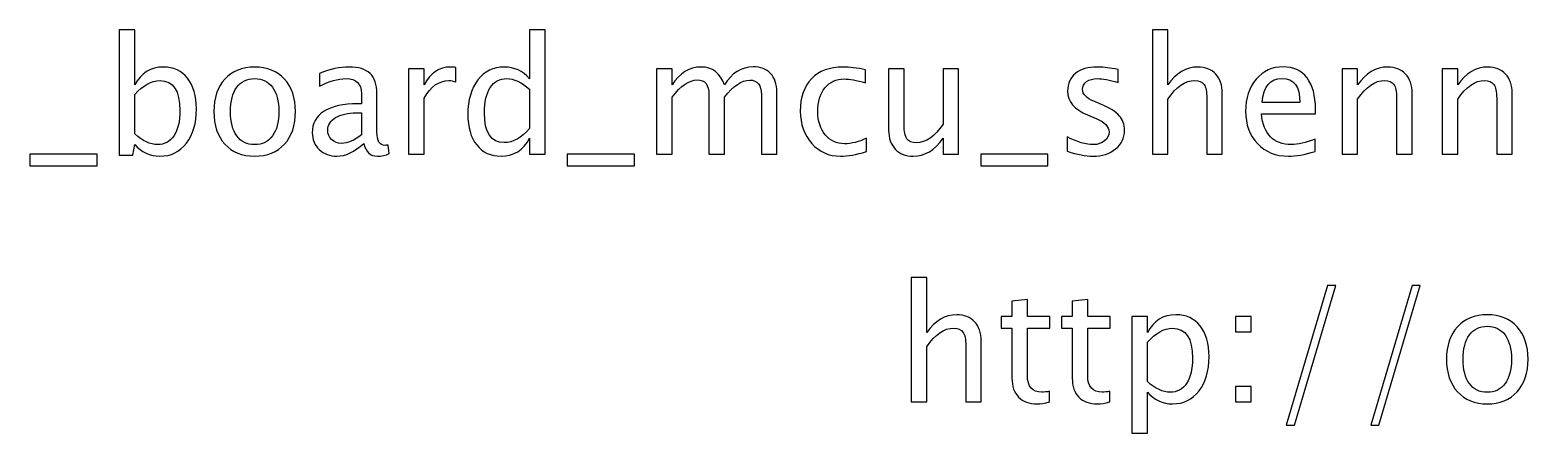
# Model space of a CAD drawing. Header units: centimetres. Extents: x -23.1 to 23.1, y -2.2 to 14.1.
# Drawn here: x -10.97 to 0.84, y 10.97 to 14.15 of the extents above; entities that cross this region are included whole.
import ezdxf

# ---------------------------------------------------------------- set-up
doc = ezdxf.new("R2010")
doc.units = ezdxf.units.CM
doc.header["$MEASUREMENT"] = 0
doc.layers.add('Layer 1', color=7, linetype='Continuous')

msp = doc.modelspace()

# ---------------------------------------------------------------- linework, layer by layer
at = {"layer": 'Layer 1'}
for points, knots in [([(-10.2671, 13.16282), (-10.2671, 13.16282), (-10.2671, 14.14961), (-10.2671, 14.14961), (-10.2671, 14.14961), (-10.2671, 14.14961), (-10.14518, 14.14961), (-10.14518, 14.14961), (-10.14518, 14.14961), (-10.14518, 14.14961), (-10.14518, 13.71633), (-10.14518, 13.71633), (-10.14518, 13.71633), (-10.09523, 13.81052), (-10.02008, 13.85751), (-9.91997, 13.85751), (-9.91997, 13.85751), (-9.8389, 13.85751), (-9.77519, 13.82809), (-9.72862, 13.76903), (-9.72862, 13.76903), (-9.68205, 13.70998), (-9.65877, 13.62933), (-9.65877, 13.5271), (-9.65877, 13.5271), (-9.65877, 13.41576), (-9.68523, 13.3258), (-9.73793, 13.25765), (-9.73793, 13.25765), (-9.79064, 13.18928), (-9.86006, 13.1552), (-9.946, 13.1552), (-9.946, 13.1552), (-10.0258, 13.1552), (-10.09226, 13.18568), (-10.14518, 13.24685), (-10.14518, 13.24685), (-10.14518, 13.24685), (-10.16, 13.16282), (-10.16, 13.16282), (-10.16, 13.16282), (-10.16, 13.16282), (-10.2671, 13.16282), (-10.2671, 13.16282)], [0, 0, 0, 0, 0.08333333, 0.08333333, 0.08333333, 0.08333333, 0.16666667, 0.16666667, 0.16666667, 0.16666667, 0.25, 0.25, 0.25, 0.25, 0.33333333, 0.33333333, 0.33333333, 0.33333333, 0.41666667, 0.41666667, 0.41666667, 0.41666667, 0.5, 0.5, 0.5, 0.5, 0.58333333, 0.58333333, 0.58333333, 0.58333333, 0.66666667, 0.66666667, 0.66666667, 0.66666667, 0.75, 0.75, 0.75, 0.75, 0.83333333, 0.83333333, 0.83333333, 0.83333333, 1, 1, 1, 1]), ([(-7.03369, 13.17044), (-7.03369, 13.17044), (-7.03369, 13.29681), (-7.03369, 13.29681), (-7.03369, 13.29681), (-7.08343, 13.2024), (-7.15836, 13.1552), (-7.25848, 13.1552), (-7.25848, 13.1552), (-7.33976, 13.1552), (-7.40368, 13.18462), (-7.45025, 13.24368), (-7.45025, 13.24368), (-7.49682, 13.30273), (-7.5201, 13.38338), (-7.5201, 13.48561), (-7.5201, 13.48561), (-7.5201, 13.59737), (-7.49364, 13.68733), (-7.44094, 13.75549), (-7.44094, 13.75549), (-7.38802, 13.82343), (-7.31859, 13.85751), (-7.23244, 13.85751), (-7.23244, 13.85751), (-7.15265, 13.85751), (-7.08618, 13.82703), (-7.03369, 13.76586), (-7.03369, 13.76586), (-7.03369, 13.76586), (-7.03369, 14.14961), (-7.03369, 14.14961), (-7.03369, 14.14961), (-7.03369, 14.14961), (-6.91177, 14.14961), (-6.91177, 14.14961), (-6.91177, 14.14961), (-6.91177, 14.14961), (-6.91177, 13.17044), (-6.91177, 13.17044), (-6.91177, 13.17044), (-6.91177, 13.17044), (-7.03369, 13.17044), (-7.03369, 13.17044)], [0, 0, 0, 0, 0.08333333, 0.08333333, 0.08333333, 0.08333333, 0.16666667, 0.16666667, 0.16666667, 0.16666667, 0.25, 0.25, 0.25, 0.25, 0.33333333, 0.33333333, 0.33333333, 0.33333333, 0.41666667, 0.41666667, 0.41666667, 0.41666667, 0.5, 0.5, 0.5, 0.5, 0.58333333, 0.58333333, 0.58333333, 0.58333333, 0.66666667, 0.66666667, 0.66666667, 0.66666667, 0.75, 0.75, 0.75, 0.75, 0.83333333, 0.83333333, 0.83333333, 0.83333333, 1, 1, 1, 1]), ([(-2.12556, 13.17044), (-2.12556, 13.17044), (-2.12556, 14.14961), (-2.12556, 14.14961), (-2.12556, 14.14961), (-2.12556, 14.14961), (-2.00364, 14.14961), (-2.00364, 14.14961), (-2.00364, 14.14961), (-2.00364, 14.14961), (-2.00364, 13.71633), (-2.00364, 13.71633), (-2.00364, 13.71633), (-1.93908, 13.81052), (-1.85992, 13.85751), (-1.76636, 13.85751), (-1.76636, 13.85751), (-1.70752, 13.85751), (-1.66074, 13.8391), (-1.62624, 13.80205), (-1.62624, 13.80205), (-1.59174, 13.76522), (-1.57438, 13.71548), (-1.57438, 13.65325), (-1.57438, 13.65325), (-1.57438, 13.65325), (-1.57438, 13.17044), (-1.57438, 13.17044), (-1.57438, 13.17044), (-1.57438, 13.17044), (-1.6963, 13.17044), (-1.6963, 13.17044), (-1.6963, 13.17044), (-1.6963, 13.17044), (-1.6963, 13.61346), (-1.6963, 13.61346), (-1.6963, 13.61346), (-1.6963, 13.66341), (-1.70371, 13.69897), (-1.71831, 13.72014), (-1.71831, 13.72014), (-1.73313, 13.74152), (-1.75747, 13.7521), (-1.79155, 13.7521), (-1.79155, 13.7521), (-1.86648, 13.7521), (-1.93718, 13.70321), (-2.00364, 13.60542), (-2.00364, 13.60542), (-2.00364, 13.60542), (-2.00364, 13.17044), (-2.00364, 13.17044), (-2.00364, 13.17044), (-2.00364, 13.17044), (-2.12556, 13.17044), (-2.12556, 13.17044)], [0, 0, 0, 0, 0.06666667, 0.06666667, 0.06666667, 0.06666667, 0.13333333, 0.13333333, 0.13333333, 0.13333333, 0.2, 0.2, 0.2, 0.2, 0.26666667, 0.26666667, 0.26666667, 0.26666667, 0.33333333, 0.33333333, 0.33333333, 0.33333333, 0.4, 0.4, 0.4, 0.4, 0.46666667, 0.46666667, 0.46666667, 0.46666667, 0.53333333, 0.53333333, 0.53333333, 0.53333333, 0.6, 0.6, 0.6, 0.6, 0.66666667, 0.66666667, 0.66666667, 0.66666667, 0.73333333, 0.73333333, 0.73333333, 0.73333333, 0.8, 0.8, 0.8, 0.8, 0.86666667, 0.86666667, 0.86666667, 0.86666667, 1, 1, 1, 1]), ([(-9.19988, 13.1552), (-9.29873, 13.1552), (-9.37704, 13.18674), (-9.43462, 13.24982), (-9.43462, 13.24982), (-9.4924, 13.31289), (-9.52119, 13.39862), (-9.52119, 13.50678), (-9.52119, 13.50678), (-9.52119, 13.61473), (-9.4924, 13.70024), (-9.43462, 13.76311), (-9.43462, 13.76311), (-9.37704, 13.82597), (-9.29873, 13.85751), (-9.19988, 13.85751), (-9.19988, 13.85751), (-9.10103, 13.85751), (-9.02271, 13.82597), (-8.96514, 13.76311), (-8.96514, 13.76311), (-8.90736, 13.70024), (-8.87857, 13.61473), (-8.87857, 13.50678), (-8.87857, 13.50678), (-8.87857, 13.39862), (-8.90736, 13.31289), (-8.96514, 13.24982), (-8.96514, 13.24982), (-9.02271, 13.18674), (-9.10103, 13.1552), (-9.19988, 13.1552)], [0, 0, 0, 0, 0.11111111, 0.11111111, 0.11111111, 0.11111111, 0.22222222, 0.22222222, 0.22222222, 0.22222222, 0.33333333, 0.33333333, 0.33333333, 0.33333333, 0.44444444, 0.44444444, 0.44444444, 0.44444444, 0.55555556, 0.55555556, 0.55555556, 0.55555556, 0.66666667, 0.66666667, 0.66666667, 0.66666667, 0.77777778, 0.77777778, 0.77777778, 0.77777778, 1, 1, 1, 1]), ([(-8.34073, 13.25617), (-8.41396, 13.18886), (-8.48445, 13.1552), (-8.55218, 13.1552), (-8.55218, 13.1552), (-8.60785, 13.1552), (-8.65421, 13.17256), (-8.69082, 13.20748), (-8.69082, 13.20748), (-8.72765, 13.24241), (-8.74607, 13.28643), (-8.74607, 13.33956), (-8.74607, 13.33956), (-8.74607, 13.41301), (-8.71517, 13.46953), (-8.65336, 13.5089), (-8.65336, 13.5089), (-8.59155, 13.54827), (-8.50286, 13.56795), (-8.38729, 13.56795), (-8.38729, 13.56795), (-8.38729, 13.56795), (-8.35872, 13.56795), (-8.35872, 13.56795), (-8.35872, 13.56795), (-8.35872, 13.56795), (-8.35872, 13.64902), (-8.35872, 13.64902), (-8.35872, 13.64902), (-8.35872, 13.72712), (-8.39936, 13.76607), (-8.48085, 13.76607), (-8.48085, 13.76607), (-8.54393, 13.76607), (-8.61293, 13.74617), (-8.68765, 13.70638), (-8.68765, 13.70638), (-8.68765, 13.70638), (-8.68765, 13.80671), (-8.68765, 13.80671), (-8.68765, 13.80671), (-8.60552, 13.84058), (-8.52805, 13.85751), (-8.45545, 13.85751), (-8.45545, 13.85751), (-8.38073, 13.85751), (-8.32549, 13.84058), (-8.29014, 13.8065), (-8.29014, 13.8065), (-8.25458, 13.77242), (-8.2368, 13.71993), (-8.2368, 13.64902), (-8.2368, 13.64902), (-8.2368, 13.64902), (-8.2368, 13.34485), (-8.2368, 13.34485), (-8.2368, 13.34485), (-8.2368, 13.27522), (-8.21542, 13.24029), (-8.17245, 13.24029), (-8.17245, 13.24029), (-8.16716, 13.24029), (-8.15933, 13.24114), (-8.14896, 13.24283), (-8.14896, 13.24283), (-8.14896, 13.24283), (-8.14028, 13.1751), (-8.14028, 13.1751), (-8.14028, 13.1751), (-8.16801, 13.16176), (-8.19849, 13.1552), (-8.23193, 13.1552), (-8.23193, 13.1552), (-8.28887, 13.1552), (-8.32506, 13.18886), (-8.34073, 13.25617)], [0, 0, 0, 0, 0.05, 0.05, 0.05, 0.05, 0.1, 0.1, 0.1, 0.1, 0.15, 0.15, 0.15, 0.15, 0.2, 0.2, 0.2, 0.2, 0.25, 0.25, 0.25, 0.25, 0.3, 0.3, 0.3, 0.3, 0.35, 0.35, 0.35, 0.35, 0.4, 0.4, 0.4, 0.4, 0.45, 0.45, 0.45, 0.45, 0.5, 0.5, 0.5, 0.5, 0.55, 0.55, 0.55, 0.55, 0.6, 0.6, 0.6, 0.6, 0.65, 0.65, 0.65, 0.65, 0.7, 0.7, 0.7, 0.7, 0.75, 0.75, 0.75, 0.75, 0.8, 0.8, 0.8, 0.8, 0.85, 0.85, 0.85, 0.85, 0.9, 0.9, 0.9, 0.9, 1, 1, 1, 1]), ([(-7.9864, 13.17044), (-7.9864, 13.17044), (-7.9864, 13.84354), (-7.9864, 13.84354), (-7.9864, 13.84354), (-7.9864, 13.84354), (-7.86448, 13.84354), (-7.86448, 13.84354), (-7.86448, 13.84354), (-7.86448, 13.84354), (-7.86448, 13.71633), (-7.86448, 13.71633), (-7.86448, 13.71633), (-7.81601, 13.81052), (-7.74573, 13.85751), (-7.65345, 13.85751), (-7.65345, 13.85751), (-7.64096, 13.85751), (-7.62784, 13.85645), (-7.61429, 13.85434), (-7.61429, 13.85434), (-7.61429, 13.85434), (-7.61429, 13.74025), (-7.61429, 13.74025), (-7.61429, 13.74025), (-7.63546, 13.74723), (-7.65408, 13.75083), (-7.67017, 13.75083), (-7.67017, 13.75083), (-7.74764, 13.75083), (-7.81241, 13.70511), (-7.86448, 13.61346), (-7.86448, 13.61346), (-7.86448, 13.61346), (-7.86448, 13.17044), (-7.86448, 13.17044), (-7.86448, 13.17044), (-7.86448, 13.17044), (-7.9864, 13.17044), (-7.9864, 13.17044)], [0, 0, 0, 0, 0.09090909, 0.09090909, 0.09090909, 0.09090909, 0.18181818, 0.18181818, 0.18181818, 0.18181818, 0.27272727, 0.27272727, 0.27272727, 0.27272727, 0.36363636, 0.36363636, 0.36363636, 0.36363636, 0.45454545, 0.45454545, 0.45454545, 0.45454545, 0.54545455, 0.54545455, 0.54545455, 0.54545455, 0.63636364, 0.63636364, 0.63636364, 0.63636364, 0.72727273, 0.72727273, 0.72727273, 0.72727273, 0.81818182, 0.81818182, 0.81818182, 0.81818182, 1, 1, 1, 1]), ([(-6.03251, 13.17044), (-6.03251, 13.17044), (-6.03251, 13.84354), (-6.03251, 13.84354), (-6.03251, 13.84354), (-6.03251, 13.84354), (-5.91059, 13.84354), (-5.91059, 13.84354), (-5.91059, 13.84354), (-5.91059, 13.84354), (-5.91059, 13.71633), (-5.91059, 13.71633), (-5.91059, 13.71633), (-5.85111, 13.81052), (-5.77491, 13.85751), (-5.68157, 13.85751), (-5.68157, 13.85751), (-5.59161, 13.85751), (-5.53044, 13.81052), (-5.49784, 13.71633), (-5.49784, 13.71633), (-5.44005, 13.81137), (-5.3647, 13.85878), (-5.2722, 13.85878), (-5.2722, 13.85878), (-5.21315, 13.85878), (-5.16722, 13.84142), (-5.13441, 13.8065), (-5.13441, 13.8065), (-5.1016, 13.77157), (-5.08509, 13.72268), (-5.08509, 13.65981), (-5.08509, 13.65981), (-5.08509, 13.65981), (-5.08509, 13.17044), (-5.08509, 13.17044), (-5.08509, 13.17044), (-5.08509, 13.17044), (-5.20701, 13.17044), (-5.20701, 13.17044), (-5.20701, 13.17044), (-5.20701, 13.17044), (-5.20701, 13.63971), (-5.20701, 13.63971), (-5.20701, 13.63971), (-5.20701, 13.71633), (-5.23749, 13.75464), (-5.29845, 13.75464), (-5.29845, 13.75464), (-5.36174, 13.75464), (-5.4282, 13.70998), (-5.49784, 13.62044), (-5.49784, 13.62044), (-5.49784, 13.62044), (-5.49784, 13.17044), (-5.49784, 13.17044), (-5.49784, 13.17044), (-5.49784, 13.17044), (-5.61976, 13.17044), (-5.61976, 13.17044), (-5.61976, 13.17044), (-5.61976, 13.17044), (-5.61976, 13.64013), (-5.61976, 13.64013), (-5.61976, 13.64013), (-5.61976, 13.71739), (-5.65066, 13.75591), (-5.71268, 13.75591), (-5.71268, 13.75591), (-5.77428, 13.75591), (-5.84032, 13.71104), (-5.91059, 13.62108), (-5.91059, 13.62108), (-5.91059, 13.62108), (-5.91059, 13.17044), (-5.91059, 13.17044), (-5.91059, 13.17044), (-5.91059, 13.17044), (-6.03251, 13.17044), (-6.03251, 13.17044)], [0, 0, 0, 0, 0.04761905, 0.04761905, 0.04761905, 0.04761905, 0.0952381, 0.0952381, 0.0952381, 0.0952381, 0.14285714, 0.14285714, 0.14285714, 0.14285714, 0.19047619, 0.19047619, 0.19047619, 0.19047619, 0.23809524, 0.23809524, 0.23809524, 0.23809524, 0.28571429, 0.28571429, 0.28571429, 0.28571429, 0.33333333, 0.33333333, 0.33333333, 0.33333333, 0.38095238, 0.38095238, 0.38095238, 0.38095238, 0.42857143, 0.42857143, 0.42857143, 0.42857143, 0.47619048, 0.47619048, 0.47619048, 0.47619048, 0.52380952, 0.52380952, 0.52380952, 0.52380952, 0.57142857, 0.57142857, 0.57142857, 0.57142857, 0.61904762, 0.61904762, 0.61904762, 0.61904762, 0.66666667, 0.66666667, 0.66666667, 0.66666667, 0.71428571, 0.71428571, 0.71428571, 0.71428571, 0.76190476, 0.76190476, 0.76190476, 0.76190476, 0.80952381, 0.80952381, 0.80952381, 0.80952381, 0.85714286, 0.85714286, 0.85714286, 0.85714286, 0.9047619, 0.9047619, 0.9047619, 0.9047619, 1, 1, 1, 1]), ([(-4.37939, 13.19076), (-4.45834, 13.16705), (-4.5265, 13.1552), (-4.58386, 13.1552), (-4.58386, 13.1552), (-4.67488, 13.1552), (-4.75023, 13.18886), (-4.81013, 13.25595), (-4.81013, 13.25595), (-4.87003, 13.32326), (-4.90009, 13.40814), (-4.90009, 13.51038), (-4.90009, 13.51038), (-4.90009, 13.6196), (-4.87046, 13.7049), (-4.81119, 13.76586), (-4.81119, 13.76586), (-4.75192, 13.82703), (-4.66916, 13.85751), (-4.5629, 13.85751), (-4.5629, 13.85751), (-4.51062, 13.85751), (-4.45178, 13.85031), (-4.38701, 13.83592), (-4.38701, 13.83592), (-4.38701, 13.83592), (-4.38701, 13.73305), (-4.38701, 13.73305), (-4.38701, 13.73305), (-4.4558, 13.75337), (-4.51189, 13.76353), (-4.55507, 13.76353), (-4.55507, 13.76353), (-4.61773, 13.76353), (-4.66789, 13.74004), (-4.70536, 13.69326), (-4.70536, 13.69326), (-4.74282, 13.64648), (-4.76166, 13.58404), (-4.76166, 13.50614), (-4.76166, 13.50614), (-4.76166, 13.43058), (-4.74219, 13.36962), (-4.70345, 13.32284), (-4.70345, 13.32284), (-4.66472, 13.27627), (-4.61413, 13.25299), (-4.55126, 13.25299), (-4.55126, 13.25299), (-4.49559, 13.25299), (-4.43844, 13.26738), (-4.37939, 13.29617), (-4.37939, 13.29617), (-4.37939, 13.29617), (-4.37939, 13.19076), (-4.37939, 13.19076)], [0, 0, 0, 0, 0.06666667, 0.06666667, 0.06666667, 0.06666667, 0.13333333, 0.13333333, 0.13333333, 0.13333333, 0.2, 0.2, 0.2, 0.2, 0.26666667, 0.26666667, 0.26666667, 0.26666667, 0.33333333, 0.33333333, 0.33333333, 0.33333333, 0.4, 0.4, 0.4, 0.4, 0.46666667, 0.46666667, 0.46666667, 0.46666667, 0.53333333, 0.53333333, 0.53333333, 0.53333333, 0.6, 0.6, 0.6, 0.6, 0.66666667, 0.66666667, 0.66666667, 0.66666667, 0.73333333, 0.73333333, 0.73333333, 0.73333333, 0.8, 0.8, 0.8, 0.8, 0.86666667, 0.86666667, 0.86666667, 0.86666667, 1, 1, 1, 1]), ([(-3.77466, 13.17044), (-3.77466, 13.17044), (-3.77466, 13.29702), (-3.77466, 13.29702), (-3.77466, 13.29702), (-3.83964, 13.2024), (-3.91859, 13.1552), (-4.0113, 13.1552), (-4.0113, 13.1552), (-4.07015, 13.1552), (-4.11692, 13.17362), (-4.15164, 13.21066), (-4.15164, 13.21066), (-4.18656, 13.2477), (-4.20392, 13.29744), (-4.20392, 13.36031), (-4.20392, 13.36031), (-4.20392, 13.36031), (-4.20392, 13.84354), (-4.20392, 13.84354), (-4.20392, 13.84354), (-4.20392, 13.84354), (-4.082, 13.84354), (-4.082, 13.84354), (-4.082, 13.84354), (-4.082, 13.84354), (-4.082, 13.4001), (-4.082, 13.4001), (-4.082, 13.4001), (-4.082, 13.34951), (-4.07459, 13.31374), (-4.05999, 13.29257), (-4.05999, 13.29257), (-4.04517, 13.27119), (-4.02062, 13.26061), (-3.98611, 13.26061), (-3.98611, 13.26061), (-3.91161, 13.26061), (-3.84091, 13.30951), (-3.77466, 13.40751), (-3.77466, 13.40751), (-3.77466, 13.40751), (-3.77466, 13.84354), (-3.77466, 13.84354), (-3.77466, 13.84354), (-3.77466, 13.84354), (-3.65274, 13.84354), (-3.65274, 13.84354), (-3.65274, 13.84354), (-3.65274, 13.84354), (-3.65274, 13.17044), (-3.65274, 13.17044), (-3.65274, 13.17044), (-3.65274, 13.17044), (-3.77466, 13.17044), (-3.77466, 13.17044)], [0, 0, 0, 0, 0.06666667, 0.06666667, 0.06666667, 0.06666667, 0.13333333, 0.13333333, 0.13333333, 0.13333333, 0.2, 0.2, 0.2, 0.2, 0.26666667, 0.26666667, 0.26666667, 0.26666667, 0.33333333, 0.33333333, 0.33333333, 0.33333333, 0.4, 0.4, 0.4, 0.4, 0.46666667, 0.46666667, 0.46666667, 0.46666667, 0.53333333, 0.53333333, 0.53333333, 0.53333333, 0.6, 0.6, 0.6, 0.6, 0.66666667, 0.66666667, 0.66666667, 0.66666667, 0.73333333, 0.73333333, 0.73333333, 0.73333333, 0.8, 0.8, 0.8, 0.8, 0.86666667, 0.86666667, 0.86666667, 0.86666667, 1, 1, 1, 1]), ([(-2.79718, 13.19457), (-2.79718, 13.19457), (-2.79718, 13.30633), (-2.79718, 13.30633), (-2.79718, 13.30633), (-2.71738, 13.26654), (-2.64817, 13.24664), (-2.58911, 13.24664), (-2.58911, 13.24664), (-2.55397, 13.24664), (-2.52476, 13.25617), (-2.50169, 13.27522), (-2.50169, 13.27522), (-2.47862, 13.29405), (-2.46698, 13.31776), (-2.46698, 13.34634), (-2.46698, 13.34634), (-2.46698, 13.38803), (-2.49936, 13.42254), (-2.56413, 13.44984), (-2.56413, 13.44984), (-2.56413, 13.44984), (-2.63547, 13.48011), (-2.63547, 13.48011), (-2.63547, 13.48011), (-2.74066, 13.52371), (-2.79337, 13.58679), (-2.79337, 13.6687), (-2.79337, 13.6687), (-2.79337, 13.72734), (-2.77263, 13.77348), (-2.73114, 13.80713), (-2.73114, 13.80713), (-2.68965, 13.84079), (-2.63271, 13.85751), (-2.56054, 13.85751), (-2.56054, 13.85751), (-2.52307, 13.85751), (-2.4765, 13.85243), (-2.42126, 13.84206), (-2.42126, 13.84206), (-2.42126, 13.84206), (-2.39586, 13.83719), (-2.39586, 13.83719), (-2.39586, 13.83719), (-2.39586, 13.83719), (-2.39586, 13.73559), (-2.39586, 13.73559), (-2.39586, 13.73559), (-2.4638, 13.75591), (-2.51799, 13.76607), (-2.55842, 13.76607), (-2.55842, 13.76607), (-2.59398, 13.76607), (-2.62213, 13.75824), (-2.64351, 13.74279), (-2.64351, 13.74279), (-2.66468, 13.72734), (-2.67526, 13.70659), (-2.67526, 13.68056), (-2.67526, 13.68056), (-2.67526, 13.64394), (-2.64563, 13.61282), (-2.58615, 13.58764), (-2.58615, 13.58764), (-2.58615, 13.58764), (-2.52752, 13.56287), (-2.52752, 13.56287), (-2.52752, 13.56287), (-2.46105, 13.53493), (-2.41406, 13.5053), (-2.38655, 13.47418), (-2.38655, 13.47418), (-2.35882, 13.44307), (-2.34506, 13.40412), (-2.34506, 13.35755), (-2.34506, 13.35755), (-2.34506, 13.2985), (-2.36834, 13.25003), (-2.41512, 13.21214), (-2.41512, 13.21214), (-2.46169, 13.17425), (-2.52138, 13.1552), (-2.59398, 13.1552), (-2.59398, 13.1552), (-2.64986, 13.1552), (-2.71738, 13.16832), (-2.79718, 13.19457)], [0, 0, 0, 0, 0.04347826, 0.04347826, 0.04347826, 0.04347826, 0.08695652, 0.08695652, 0.08695652, 0.08695652, 0.13043478, 0.13043478, 0.13043478, 0.13043478, 0.17391304, 0.17391304, 0.17391304, 0.17391304, 0.2173913, 0.2173913, 0.2173913, 0.2173913, 0.26086957, 0.26086957, 0.26086957, 0.26086957, 0.30434783, 0.30434783, 0.30434783, 0.30434783, 0.34782609, 0.34782609, 0.34782609, 0.34782609, 0.39130435, 0.39130435, 0.39130435, 0.39130435, 0.43478261, 0.43478261, 0.43478261, 0.43478261, 0.47826087, 0.47826087, 0.47826087, 0.47826087, 0.52173913, 0.52173913, 0.52173913, 0.52173913, 0.56521739, 0.56521739, 0.56521739, 0.56521739, 0.60869565, 0.60869565, 0.60869565, 0.60869565, 0.65217391, 0.65217391, 0.65217391, 0.65217391, 0.69565217, 0.69565217, 0.69565217, 0.69565217, 0.73913043, 0.73913043, 0.73913043, 0.73913043, 0.7826087, 0.7826087, 0.7826087, 0.7826087, 0.82608696, 0.82608696, 0.82608696, 0.82608696, 0.86956522, 0.86956522, 0.86956522, 0.86956522, 0.91304348, 0.91304348, 0.91304348, 0.91304348, 1, 1, 1, 1]), ([(-0.84328, 13.19203), (-0.92519, 13.16748), (-0.99526, 13.1552), (-1.05368, 13.1552), (-1.05368, 13.1552), (-1.15337, 13.1552), (-1.23444, 13.18822), (-1.29688, 13.25405), (-1.29688, 13.25405), (-1.35932, 13.31988), (-1.39065, 13.40518), (-1.39065, 13.51017), (-1.39065, 13.51017), (-1.39065, 13.61198), (-1.36313, 13.69559), (-1.30789, 13.76099), (-1.30789, 13.76099), (-1.25264, 13.82618), (-1.18195, 13.85878), (-1.0958, 13.85878), (-1.0958, 13.85878), (-1.01431, 13.85878), (-0.95123, 13.82978), (-0.90678, 13.77179), (-0.90678, 13.77179), (-0.86233, 13.71379), (-0.8401, 13.63166), (-0.8401, 13.52519), (-0.8401, 13.52519), (-0.8401, 13.52519), (-0.84074, 13.48794), (-0.84074, 13.48794), (-0.84074, 13.48794), (-0.84074, 13.48794), (-1.26619, 13.48794), (-1.26619, 13.48794), (-1.26619, 13.48794), (-1.24841, 13.32707), (-1.16988, 13.24664), (-1.03082, 13.24664), (-1.03082, 13.24664), (-0.9798, 13.24664), (-0.91736, 13.26103), (-0.84328, 13.28982), (-0.84328, 13.28982), (-0.84328, 13.28982), (-0.84328, 13.19203), (-0.84328, 13.19203)], [0, 0, 0, 0, 0.07692308, 0.07692308, 0.07692308, 0.07692308, 0.15384615, 0.15384615, 0.15384615, 0.15384615, 0.23076923, 0.23076923, 0.23076923, 0.23076923, 0.30769231, 0.30769231, 0.30769231, 0.30769231, 0.38461538, 0.38461538, 0.38461538, 0.38461538, 0.46153846, 0.46153846, 0.46153846, 0.46153846, 0.53846154, 0.53846154, 0.53846154, 0.53846154, 0.61538462, 0.61538462, 0.61538462, 0.61538462, 0.69230769, 0.69230769, 0.69230769, 0.69230769, 0.76923077, 0.76923077, 0.76923077, 0.76923077, 0.84615385, 0.84615385, 0.84615385, 0.84615385, 1, 1, 1, 1]), ([(-0.62971, 13.17044), (-0.62971, 13.17044), (-0.62971, 13.84354), (-0.62971, 13.84354), (-0.62971, 13.84354), (-0.62971, 13.84354), (-0.50779, 13.84354), (-0.50779, 13.84354), (-0.50779, 13.84354), (-0.50779, 13.84354), (-0.50779, 13.71633), (-0.50779, 13.71633), (-0.50779, 13.71633), (-0.44323, 13.81052), (-0.36407, 13.85751), (-0.27051, 13.85751), (-0.27051, 13.85751), (-0.21167, 13.85751), (-0.16489, 13.8391), (-0.13039, 13.80205), (-0.13039, 13.80205), (-0.09589, 13.76522), (-0.07853, 13.71548), (-0.07853, 13.65325), (-0.07853, 13.65325), (-0.07853, 13.65325), (-0.07853, 13.17044), (-0.07853, 13.17044), (-0.07853, 13.17044), (-0.07853, 13.17044), (-0.20045, 13.17044), (-0.20045, 13.17044), (-0.20045, 13.17044), (-0.20045, 13.17044), (-0.20045, 13.61346), (-0.20045, 13.61346), (-0.20045, 13.61346), (-0.20045, 13.66341), (-0.20786, 13.69897), (-0.22246, 13.72014), (-0.22246, 13.72014), (-0.23728, 13.74152), (-0.26162, 13.7521), (-0.2957, 13.7521), (-0.2957, 13.7521), (-0.37063, 13.7521), (-0.44133, 13.70321), (-0.50779, 13.60542), (-0.50779, 13.60542), (-0.50779, 13.60542), (-0.50779, 13.17044), (-0.50779, 13.17044), (-0.50779, 13.17044), (-0.50779, 13.17044), (-0.62971, 13.17044), (-0.62971, 13.17044)], [0, 0, 0, 0, 0.06666667, 0.06666667, 0.06666667, 0.06666667, 0.13333333, 0.13333333, 0.13333333, 0.13333333, 0.2, 0.2, 0.2, 0.2, 0.26666667, 0.26666667, 0.26666667, 0.26666667, 0.33333333, 0.33333333, 0.33333333, 0.33333333, 0.4, 0.4, 0.4, 0.4, 0.46666667, 0.46666667, 0.46666667, 0.46666667, 0.53333333, 0.53333333, 0.53333333, 0.53333333, 0.6, 0.6, 0.6, 0.6, 0.66666667, 0.66666667, 0.66666667, 0.66666667, 0.73333333, 0.73333333, 0.73333333, 0.73333333, 0.8, 0.8, 0.8, 0.8, 0.86666667, 0.86666667, 0.86666667, 0.86666667, 1, 1, 1, 1]), ([(0.15854, 13.17044), (0.15854, 13.17044), (0.15854, 13.84354), (0.15854, 13.84354), (0.15854, 13.84354), (0.15854, 13.84354), (0.28046, 13.84354), (0.28046, 13.84354), (0.28046, 13.84354), (0.28046, 13.84354), (0.28046, 13.71633), (0.28046, 13.71633), (0.28046, 13.71633), (0.34502, 13.81052), (0.42418, 13.85751), (0.51774, 13.85751), (0.51774, 13.85751), (0.57658, 13.85751), (0.62336, 13.8391), (0.65786, 13.80205), (0.65786, 13.80205), (0.69236, 13.76522), (0.70972, 13.71548), (0.70972, 13.65325), (0.70972, 13.65325), (0.70972, 13.65325), (0.70972, 13.17044), (0.70972, 13.17044), (0.70972, 13.17044), (0.70972, 13.17044), (0.5878, 13.17044), (0.5878, 13.17044), (0.5878, 13.17044), (0.5878, 13.17044), (0.5878, 13.61346), (0.5878, 13.61346), (0.5878, 13.61346), (0.5878, 13.66341), (0.58039, 13.69897), (0.56579, 13.72014), (0.56579, 13.72014), (0.55097, 13.74152), (0.52663, 13.7521), (0.49255, 13.7521), (0.49255, 13.7521), (0.41762, 13.7521), (0.34692, 13.70321), (0.28046, 13.60542), (0.28046, 13.60542), (0.28046, 13.60542), (0.28046, 13.17044), (0.28046, 13.17044), (0.28046, 13.17044), (0.28046, 13.17044), (0.15854, 13.17044), (0.15854, 13.17044)], [0, 0, 0, 0, 0.06666667, 0.06666667, 0.06666667, 0.06666667, 0.13333333, 0.13333333, 0.13333333, 0.13333333, 0.2, 0.2, 0.2, 0.2, 0.26666667, 0.26666667, 0.26666667, 0.26666667, 0.33333333, 0.33333333, 0.33333333, 0.33333333, 0.4, 0.4, 0.4, 0.4, 0.46666667, 0.46666667, 0.46666667, 0.46666667, 0.53333333, 0.53333333, 0.53333333, 0.53333333, 0.6, 0.6, 0.6, 0.6, 0.66666667, 0.66666667, 0.66666667, 0.66666667, 0.73333333, 0.73333333, 0.73333333, 0.73333333, 0.8, 0.8, 0.8, 0.8, 0.86666667, 0.86666667, 0.86666667, 0.86666667, 1, 1, 1, 1]), ([(-10.14518, 13.33088), (-10.08231, 13.27479), (-10.02241, 13.24664), (-9.96547, 13.24664), (-9.96547, 13.24664), (-9.90938, 13.24664), (-9.86599, 13.27014), (-9.83551, 13.31691), (-9.83551, 13.31691), (-9.80482, 13.36369), (-9.78958, 13.42952), (-9.78958, 13.51461), (-9.78958, 13.51461), (-9.78958, 13.67209), (-9.84165, 13.75083), (-9.94579, 13.75083), (-9.94579, 13.75083), (-10.01395, 13.75083), (-10.08041, 13.714), (-10.14518, 13.64013), (-10.14518, 13.64013), (-10.14518, 13.64013), (-10.14518, 13.33088), (-10.14518, 13.33088)], [0, 0, 0, 0, 0.14285714, 0.14285714, 0.14285714, 0.14285714, 0.28571429, 0.28571429, 0.28571429, 0.28571429, 0.42857143, 0.42857143, 0.42857143, 0.42857143, 0.57142857, 0.57142857, 0.57142857, 0.57142857, 0.71428571, 0.71428571, 0.71428571, 0.71428571, 1, 1, 1, 1]), ([(-9.20009, 13.24664), (-9.13977, 13.24664), (-9.09278, 13.26929), (-9.05933, 13.3148), (-9.05933, 13.3148), (-9.0261, 13.36009), (-9.00938, 13.42423), (-9.00938, 13.50678), (-9.00938, 13.50678), (-9.00938, 13.58912), (-9.0261, 13.65304), (-9.05933, 13.69834), (-9.05933, 13.69834), (-9.09278, 13.74342), (-9.13977, 13.76607), (-9.20009, 13.76607), (-9.20009, 13.76607), (-9.26063, 13.76607), (-9.30762, 13.74342), (-9.34064, 13.69834), (-9.34064, 13.69834), (-9.37387, 13.65304), (-9.39038, 13.58912), (-9.39038, 13.50678), (-9.39038, 13.50678), (-9.39038, 13.42423), (-9.37387, 13.36009), (-9.34064, 13.3148), (-9.34064, 13.3148), (-9.30762, 13.26929), (-9.26063, 13.24664), (-9.20009, 13.24664)], [0, 0, 0, 0, 0.11111111, 0.11111111, 0.11111111, 0.11111111, 0.22222222, 0.22222222, 0.22222222, 0.22222222, 0.33333333, 0.33333333, 0.33333333, 0.33333333, 0.44444444, 0.44444444, 0.44444444, 0.44444444, 0.55555556, 0.55555556, 0.55555556, 0.55555556, 0.66666667, 0.66666667, 0.66666667, 0.66666667, 0.77777778, 0.77777778, 0.77777778, 0.77777778, 1, 1, 1, 1]), ([(-7.03369, 13.68246), (-7.09698, 13.73813), (-7.15688, 13.76607), (-7.21361, 13.76607), (-7.21361, 13.76607), (-7.26949, 13.76607), (-7.31267, 13.74279), (-7.34336, 13.69601), (-7.34336, 13.69601), (-7.37405, 13.64944), (-7.38929, 13.5834), (-7.38929, 13.49789), (-7.38929, 13.49789), (-7.38929, 13.34062), (-7.33722, 13.26188), (-7.23287, 13.26188), (-7.23287, 13.26188), (-7.16513, 13.26188), (-7.09867, 13.29892), (-7.03369, 13.37279), (-7.03369, 13.37279), (-7.03369, 13.37279), (-7.03369, 13.68246), (-7.03369, 13.68246)], [0, 0, 0, 0, 0.14285714, 0.14285714, 0.14285714, 0.14285714, 0.28571429, 0.28571429, 0.28571429, 0.28571429, 0.42857143, 0.42857143, 0.42857143, 0.42857143, 0.57142857, 0.57142857, 0.57142857, 0.57142857, 0.71428571, 0.71428571, 0.71428571, 0.71428571, 1, 1, 1, 1]), ([(-1.25984, 13.57938), (-1.25984, 13.57938), (-0.96266, 13.57938), (-0.96266, 13.57938), (-0.96266, 13.57938), (-0.96266, 13.70469), (-1.00944, 13.76734), (-1.10278, 13.76734), (-1.10278, 13.76734), (-1.19676, 13.76734), (-1.24904, 13.70469), (-1.25984, 13.57938)], [0, 0, 0, 0, 0.25, 0.25, 0.25, 0.25, 0.5, 0.5, 0.5, 0.5, 1, 1, 1, 1]), ([(-8.35872, 13.32263), (-8.35872, 13.32263), (-8.35872, 13.49556), (-8.35872, 13.49556), (-8.35872, 13.49556), (-8.35872, 13.49556), (-8.39788, 13.49683), (-8.39788, 13.49683), (-8.39788, 13.49683), (-8.46561, 13.49683), (-8.52022, 13.48434), (-8.56192, 13.45937), (-8.56192, 13.45937), (-8.60341, 13.43418), (-8.62415, 13.40095), (-8.62415, 13.35946), (-8.62415, 13.35946), (-8.62415, 13.33046), (-8.61378, 13.30591), (-8.59325, 13.2858), (-8.59325, 13.2858), (-8.5725, 13.26569), (-8.54731, 13.25553), (-8.51747, 13.25553), (-8.51747, 13.25553), (-8.46667, 13.25553), (-8.41375, 13.27797), (-8.35872, 13.32263)], [0, 0, 0, 0, 0.125, 0.125, 0.125, 0.125, 0.25, 0.25, 0.25, 0.25, 0.375, 0.375, 0.375, 0.375, 0.5, 0.5, 0.5, 0.5, 0.625, 0.625, 0.625, 0.625, 0.75, 0.75, 0.75, 0.75, 1, 1, 1, 1]), ([(-10.97068, 13.079), (-10.97068, 13.079), (-10.97068, 13.17044), (-10.97068, 13.17044), (-10.97068, 13.17044), (-10.97068, 13.17044), (-10.44236, 13.17044), (-10.44236, 13.17044), (-10.44236, 13.17044), (-10.44236, 13.17044), (-10.44236, 13.079), (-10.44236, 13.079), (-10.44236, 13.079), (-10.44236, 13.079), (-10.97068, 13.079), (-10.97068, 13.079)], [0, 0, 0, 0, 0.2, 0.2, 0.2, 0.2, 0.4, 0.4, 0.4, 0.4, 0.6, 0.6, 0.6, 0.6, 1, 1, 1, 1]), ([(-6.73609, 13.079), (-6.73609, 13.079), (-6.73609, 13.17044), (-6.73609, 13.17044), (-6.73609, 13.17044), (-6.73609, 13.17044), (-6.20777, 13.17044), (-6.20777, 13.17044), (-6.20777, 13.17044), (-6.20777, 13.17044), (-6.20777, 13.079), (-6.20777, 13.079), (-6.20777, 13.079), (-6.20777, 13.079), (-6.73609, 13.079), (-6.73609, 13.079)], [0, 0, 0, 0, 0.2, 0.2, 0.2, 0.2, 0.4, 0.4, 0.4, 0.4, 0.6, 0.6, 0.6, 0.6, 1, 1, 1, 1]), ([(-3.47663, 13.079), (-3.47663, 13.079), (-3.47663, 13.17044), (-3.47663, 13.17044), (-3.47663, 13.17044), (-3.47663, 13.17044), (-2.94831, 13.17044), (-2.94831, 13.17044), (-2.94831, 13.17044), (-2.94831, 13.17044), (-2.94831, 13.079), (-2.94831, 13.079), (-2.94831, 13.079), (-2.94831, 13.079), (-3.47663, 13.079), (-3.47663, 13.079)], [0, 0, 0, 0, 0.2, 0.2, 0.2, 0.2, 0.4, 0.4, 0.4, 0.4, 0.6, 0.6, 0.6, 0.6, 1, 1, 1, 1]), ([(-4.02526, 11.21887), (-4.02526, 11.21887), (-4.02526, 12.19804), (-4.02526, 12.19804), (-4.02526, 12.19804), (-4.02526, 12.19804), (-3.90334, 12.19804), (-3.90334, 12.19804), (-3.90334, 12.19804), (-3.90334, 12.19804), (-3.90334, 11.76476), (-3.90334, 11.76476), (-3.90334, 11.76476), (-3.83878, 11.85895), (-3.75962, 11.90594), (-3.66606, 11.90594), (-3.66606, 11.90594), (-3.60722, 11.90594), (-3.56044, 11.88753), (-3.52594, 11.85048), (-3.52594, 11.85048), (-3.49144, 11.81365), (-3.47408, 11.76391), (-3.47408, 11.70168), (-3.47408, 11.70168), (-3.47408, 11.70168), (-3.47408, 11.21887), (-3.47408, 11.21887), (-3.47408, 11.21887), (-3.47408, 11.21887), (-3.596, 11.21887), (-3.596, 11.21887), (-3.596, 11.21887), (-3.596, 11.21887), (-3.596, 11.66189), (-3.596, 11.66189), (-3.596, 11.66189), (-3.596, 11.71184), (-3.60341, 11.7474), (-3.61801, 11.76857), (-3.61801, 11.76857), (-3.63283, 11.78995), (-3.65717, 11.80053), (-3.69125, 11.80053), (-3.69125, 11.80053), (-3.76618, 11.80053), (-3.83688, 11.75164), (-3.90334, 11.65385), (-3.90334, 11.65385), (-3.90334, 11.65385), (-3.90334, 11.21887), (-3.90334, 11.21887), (-3.90334, 11.21887), (-3.90334, 11.21887), (-4.02526, 11.21887), (-4.02526, 11.21887)], [0, 0, 0, 0, 0.06666667, 0.06666667, 0.06666667, 0.06666667, 0.13333333, 0.13333333, 0.13333333, 0.13333333, 0.2, 0.2, 0.2, 0.2, 0.26666667, 0.26666667, 0.26666667, 0.26666667, 0.33333333, 0.33333333, 0.33333333, 0.33333333, 0.4, 0.4, 0.4, 0.4, 0.46666667, 0.46666667, 0.46666667, 0.46666667, 0.53333333, 0.53333333, 0.53333333, 0.53333333, 0.6, 0.6, 0.6, 0.6, 0.66666667, 0.66666667, 0.66666667, 0.66666667, 0.73333333, 0.73333333, 0.73333333, 0.73333333, 0.8, 0.8, 0.8, 0.8, 0.86666667, 0.86666667, 0.86666667, 0.86666667, 1, 1, 1, 1]), ([(-1.07082, 11.03472), (-1.07082, 11.03472), (-0.74422, 12.13708), (-0.74422, 12.13708), (-0.74422, 12.13708), (-0.74422, 12.13708), (-0.67966, 12.13708), (-0.67966, 12.13708), (-0.67966, 12.13708), (-0.67966, 12.13708), (-1.00626, 11.03472), (-1.00626, 11.03472), (-1.00626, 11.03472), (-1.00626, 11.03472), (-1.07082, 11.03472), (-1.07082, 11.03472)], [0, 0, 0, 0, 0.2, 0.2, 0.2, 0.2, 0.4, 0.4, 0.4, 0.4, 0.6, 0.6, 0.6, 0.6, 1, 1, 1, 1]), ([(-0.40492, 11.03472), (-0.40492, 11.03472), (-0.07832, 12.13708), (-0.07832, 12.13708), (-0.07832, 12.13708), (-0.07832, 12.13708), (-0.01376, 12.13708), (-0.01376, 12.13708), (-0.01376, 12.13708), (-0.01376, 12.13708), (-0.34036, 11.03472), (-0.34036, 11.03472), (-0.34036, 11.03472), (-0.34036, 11.03472), (-0.40492, 11.03472), (-0.40492, 11.03472)], [0, 0, 0, 0, 0.2, 0.2, 0.2, 0.2, 0.4, 0.4, 0.4, 0.4, 0.6, 0.6, 0.6, 0.6, 1, 1, 1, 1]), ([(-2.93602, 11.21908), (-2.9737, 11.20871), (-3.0065, 11.20363), (-3.03423, 11.20363), (-3.03423, 11.20363), (-3.09646, 11.20363), (-3.14493, 11.22141), (-3.17965, 11.25697), (-3.17965, 11.25697), (-3.21457, 11.29253), (-3.23193, 11.34185), (-3.23193, 11.40514), (-3.23193, 11.40514), (-3.23193, 11.40514), (-3.23193, 11.80053), (-3.23193, 11.80053), (-3.23193, 11.80053), (-3.23193, 11.80053), (-3.31617, 11.80053), (-3.31617, 11.80053), (-3.31617, 11.80053), (-3.31617, 11.80053), (-3.31617, 11.89197), (-3.31617, 11.89197), (-3.31617, 11.89197), (-3.31617, 11.89197), (-3.23193, 11.89197), (-3.23193, 11.89197), (-3.23193, 11.89197), (-3.23193, 11.89197), (-3.23193, 12.01368), (-3.23193, 12.01368), (-3.23193, 12.01368), (-3.23193, 12.01368), (-3.11001, 12.02532), (-3.11001, 12.02532), (-3.11001, 12.02532), (-3.11001, 12.02532), (-3.11001, 11.89197), (-3.11001, 11.89197), (-3.11001, 11.89197), (-3.11001, 11.89197), (-2.93348, 11.89197), (-2.93348, 11.89197), (-2.93348, 11.89197), (-2.93348, 11.89197), (-2.93348, 11.80053), (-2.93348, 11.80053), (-2.93348, 11.80053), (-2.93348, 11.80053), (-3.11001, 11.80053), (-3.11001, 11.80053), (-3.11001, 11.80053), (-3.11001, 11.80053), (-3.11001, 11.42715), (-3.11001, 11.42715), (-3.11001, 11.42715), (-3.11001, 11.3391), (-3.0717, 11.29507), (-2.99529, 11.29507), (-2.99529, 11.29507), (-2.97899, 11.29507), (-2.9593, 11.29782), (-2.93602, 11.30311), (-2.93602, 11.30311), (-2.93602, 11.30311), (-2.93602, 11.21908), (-2.93602, 11.21908)], [0, 0, 0, 0, 0.05555556, 0.05555556, 0.05555556, 0.05555556, 0.11111111, 0.11111111, 0.11111111, 0.11111111, 0.16666667, 0.16666667, 0.16666667, 0.16666667, 0.22222222, 0.22222222, 0.22222222, 0.22222222, 0.27777778, 0.27777778, 0.27777778, 0.27777778, 0.33333333, 0.33333333, 0.33333333, 0.33333333, 0.38888889, 0.38888889, 0.38888889, 0.38888889, 0.44444444, 0.44444444, 0.44444444, 0.44444444, 0.5, 0.5, 0.5, 0.5, 0.55555556, 0.55555556, 0.55555556, 0.55555556, 0.61111111, 0.61111111, 0.61111111, 0.61111111, 0.66666667, 0.66666667, 0.66666667, 0.66666667, 0.72222222, 0.72222222, 0.72222222, 0.72222222, 0.77777778, 0.77777778, 0.77777778, 0.77777778, 0.83333333, 0.83333333, 0.83333333, 0.83333333, 0.88888889, 0.88888889, 0.88888889, 0.88888889, 1, 1, 1, 1]), ([(-2.46104, 11.21908), (-2.49872, 11.20871), (-2.53152, 11.20363), (-2.55925, 11.20363), (-2.55925, 11.20363), (-2.62148, 11.20363), (-2.66995, 11.22141), (-2.70467, 11.25697), (-2.70467, 11.25697), (-2.73959, 11.29253), (-2.75695, 11.34185), (-2.75695, 11.40514), (-2.75695, 11.40514), (-2.75695, 11.40514), (-2.75695, 11.80053), (-2.75695, 11.80053), (-2.75695, 11.80053), (-2.75695, 11.80053), (-2.84119, 11.80053), (-2.84119, 11.80053), (-2.84119, 11.80053), (-2.84119, 11.80053), (-2.84119, 11.89197), (-2.84119, 11.89197), (-2.84119, 11.89197), (-2.84119, 11.89197), (-2.75695, 11.89197), (-2.75695, 11.89197), (-2.75695, 11.89197), (-2.75695, 11.89197), (-2.75695, 12.01368), (-2.75695, 12.01368), (-2.75695, 12.01368), (-2.75695, 12.01368), (-2.63503, 12.02532), (-2.63503, 12.02532), (-2.63503, 12.02532), (-2.63503, 12.02532), (-2.63503, 11.89197), (-2.63503, 11.89197), (-2.63503, 11.89197), (-2.63503, 11.89197), (-2.4585, 11.89197), (-2.4585, 11.89197), (-2.4585, 11.89197), (-2.4585, 11.89197), (-2.4585, 11.80053), (-2.4585, 11.80053), (-2.4585, 11.80053), (-2.4585, 11.80053), (-2.63503, 11.80053), (-2.63503, 11.80053), (-2.63503, 11.80053), (-2.63503, 11.80053), (-2.63503, 11.42715), (-2.63503, 11.42715), (-2.63503, 11.42715), (-2.63503, 11.3391), (-2.59672, 11.29507), (-2.52031, 11.29507), (-2.52031, 11.29507), (-2.50401, 11.29507), (-2.48432, 11.29782), (-2.46104, 11.30311), (-2.46104, 11.30311), (-2.46104, 11.30311), (-2.46104, 11.21908), (-2.46104, 11.21908)], [0, 0, 0, 0, 0.05555556, 0.05555556, 0.05555556, 0.05555556, 0.11111111, 0.11111111, 0.11111111, 0.11111111, 0.16666667, 0.16666667, 0.16666667, 0.16666667, 0.22222222, 0.22222222, 0.22222222, 0.22222222, 0.27777778, 0.27777778, 0.27777778, 0.27777778, 0.33333333, 0.33333333, 0.33333333, 0.33333333, 0.38888889, 0.38888889, 0.38888889, 0.38888889, 0.44444444, 0.44444444, 0.44444444, 0.44444444, 0.5, 0.5, 0.5, 0.5, 0.55555556, 0.55555556, 0.55555556, 0.55555556, 0.61111111, 0.61111111, 0.61111111, 0.61111111, 0.66666667, 0.66666667, 0.66666667, 0.66666667, 0.72222222, 0.72222222, 0.72222222, 0.72222222, 0.77777778, 0.77777778, 0.77777778, 0.77777778, 0.83333333, 0.83333333, 0.83333333, 0.83333333, 0.88888889, 0.88888889, 0.88888889, 0.88888889, 1, 1, 1, 1]), ([(-2.28705, 10.97376), (-2.28705, 10.97376), (-2.28705, 11.89197), (-2.28705, 11.89197), (-2.28705, 11.89197), (-2.28705, 11.89197), (-2.16513, 11.89197), (-2.16513, 11.89197), (-2.16513, 11.89197), (-2.16513, 11.89197), (-2.16513, 11.76476), (-2.16513, 11.76476), (-2.16513, 11.76476), (-2.11518, 11.85895), (-2.04003, 11.90594), (-1.93992, 11.90594), (-1.93992, 11.90594), (-1.85885, 11.90594), (-1.79514, 11.87652), (-1.74857, 11.81746), (-1.74857, 11.81746), (-1.702, 11.75841), (-1.67872, 11.67776), (-1.67872, 11.57553), (-1.67872, 11.57553), (-1.67872, 11.46419), (-1.70518, 11.37423), (-1.75788, 11.30608), (-1.75788, 11.30608), (-1.81059, 11.23771), (-1.88001, 11.20363), (-1.96595, 11.20363), (-1.96595, 11.20363), (-2.04575, 11.20363), (-2.11221, 11.23411), (-2.16513, 11.29528), (-2.16513, 11.29528), (-2.16513, 11.29528), (-2.16513, 10.97376), (-2.16513, 10.97376), (-2.16513, 10.97376), (-2.16513, 10.97376), (-2.28705, 10.97376), (-2.28705, 10.97376)], [0, 0, 0, 0, 0.08333333, 0.08333333, 0.08333333, 0.08333333, 0.16666667, 0.16666667, 0.16666667, 0.16666667, 0.25, 0.25, 0.25, 0.25, 0.33333333, 0.33333333, 0.33333333, 0.33333333, 0.41666667, 0.41666667, 0.41666667, 0.41666667, 0.5, 0.5, 0.5, 0.5, 0.58333333, 0.58333333, 0.58333333, 0.58333333, 0.66666667, 0.66666667, 0.66666667, 0.66666667, 0.75, 0.75, 0.75, 0.75, 0.83333333, 0.83333333, 0.83333333, 0.83333333, 1, 1, 1, 1]), ([(-1.47002, 11.77005), (-1.47002, 11.77005), (-1.47002, 11.89197), (-1.47002, 11.89197), (-1.47002, 11.89197), (-1.47002, 11.89197), (-1.3481, 11.89197), (-1.3481, 11.89197), (-1.3481, 11.89197), (-1.3481, 11.89197), (-1.3481, 11.77005), (-1.3481, 11.77005), (-1.3481, 11.77005), (-1.3481, 11.77005), (-1.47002, 11.77005), (-1.47002, 11.77005)], [0, 0, 0, 0, 0.2, 0.2, 0.2, 0.2, 0.4, 0.4, 0.4, 0.4, 0.6, 0.6, 0.6, 0.6, 1, 1, 1, 1]), ([(0.51371, 11.20363), (0.41486, 11.20363), (0.33655, 11.23517), (0.27897, 11.29825), (0.27897, 11.29825), (0.22119, 11.36132), (0.1924, 11.44705), (0.1924, 11.55521), (0.1924, 11.55521), (0.1924, 11.66316), (0.22119, 11.74867), (0.27897, 11.81154), (0.27897, 11.81154), (0.33655, 11.8744), (0.41486, 11.90594), (0.51371, 11.90594), (0.51371, 11.90594), (0.61256, 11.90594), (0.69088, 11.8744), (0.74845, 11.81154), (0.74845, 11.81154), (0.80623, 11.74867), (0.83502, 11.66316), (0.83502, 11.55521), (0.83502, 11.55521), (0.83502, 11.44705), (0.80623, 11.36132), (0.74845, 11.29825), (0.74845, 11.29825), (0.69088, 11.23517), (0.61256, 11.20363), (0.51371, 11.20363)], [0, 0, 0, 0, 0.11111111, 0.11111111, 0.11111111, 0.11111111, 0.22222222, 0.22222222, 0.22222222, 0.22222222, 0.33333333, 0.33333333, 0.33333333, 0.33333333, 0.44444444, 0.44444444, 0.44444444, 0.44444444, 0.55555556, 0.55555556, 0.55555556, 0.55555556, 0.66666667, 0.66666667, 0.66666667, 0.66666667, 0.77777778, 0.77777778, 0.77777778, 0.77777778, 1, 1, 1, 1]), ([(0.5135, 11.29507), (0.57382, 11.29507), (0.62081, 11.31772), (0.65426, 11.36323), (0.65426, 11.36323), (0.68749, 11.40852), (0.70421, 11.47266), (0.70421, 11.55521), (0.70421, 11.55521), (0.70421, 11.63755), (0.68749, 11.70147), (0.65426, 11.74677), (0.65426, 11.74677), (0.62081, 11.79185), (0.57382, 11.8145), (0.5135, 11.8145), (0.5135, 11.8145), (0.45296, 11.8145), (0.40597, 11.79185), (0.37295, 11.74677), (0.37295, 11.74677), (0.33972, 11.70147), (0.32321, 11.63755), (0.32321, 11.55521), (0.32321, 11.55521), (0.32321, 11.47266), (0.33972, 11.40852), (0.37295, 11.36323), (0.37295, 11.36323), (0.40597, 11.31772), (0.45296, 11.29507), (0.5135, 11.29507)], [0, 0, 0, 0, 0.11111111, 0.11111111, 0.11111111, 0.11111111, 0.22222222, 0.22222222, 0.22222222, 0.22222222, 0.33333333, 0.33333333, 0.33333333, 0.33333333, 0.44444444, 0.44444444, 0.44444444, 0.44444444, 0.55555556, 0.55555556, 0.55555556, 0.55555556, 0.66666667, 0.66666667, 0.66666667, 0.66666667, 0.77777778, 0.77777778, 0.77777778, 0.77777778, 1, 1, 1, 1]), ([(-2.16513, 11.37931), (-2.10226, 11.32322), (-2.04236, 11.29507), (-1.98542, 11.29507), (-1.98542, 11.29507), (-1.92933, 11.29507), (-1.88594, 11.31857), (-1.85546, 11.36534), (-1.85546, 11.36534), (-1.82477, 11.41212), (-1.80953, 11.47795), (-1.80953, 11.56304), (-1.80953, 11.56304), (-1.80953, 11.72052), (-1.8616, 11.79926), (-1.96574, 11.79926), (-1.96574, 11.79926), (-2.0339, 11.79926), (-2.10036, 11.76243), (-2.16513, 11.68856), (-2.16513, 11.68856), (-2.16513, 11.68856), (-2.16513, 11.37931), (-2.16513, 11.37931)], [0, 0, 0, 0, 0.14285714, 0.14285714, 0.14285714, 0.14285714, 0.28571429, 0.28571429, 0.28571429, 0.28571429, 0.42857143, 0.42857143, 0.42857143, 0.42857143, 0.57142857, 0.57142857, 0.57142857, 0.57142857, 0.71428571, 0.71428571, 0.71428571, 0.71428571, 1, 1, 1, 1]), ([(-1.47002, 11.21887), (-1.47002, 11.21887), (-1.47002, 11.34079), (-1.47002, 11.34079), (-1.47002, 11.34079), (-1.47002, 11.34079), (-1.3481, 11.34079), (-1.3481, 11.34079), (-1.3481, 11.34079), (-1.3481, 11.34079), (-1.3481, 11.21887), (-1.3481, 11.21887), (-1.3481, 11.21887), (-1.3481, 11.21887), (-1.47002, 11.21887), (-1.47002, 11.21887)], [0, 0, 0, 0, 0.2, 0.2, 0.2, 0.2, 0.4, 0.4, 0.4, 0.4, 0.6, 0.6, 0.6, 0.6, 1, 1, 1, 1])]:
    msp.add_open_spline(points, degree=3, knots=knots, dxfattribs=at)

doc.saveas('drawing.dxf')
